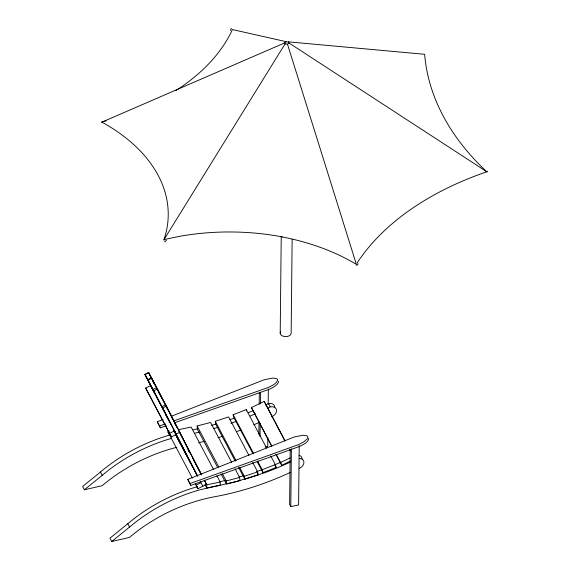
<?xml version="1.0" encoding="UTF-8"?>
<svg xmlns="http://www.w3.org/2000/svg" width="570" height="570" viewBox="0 0 570 570"><rect width="100%" height="100%" fill="white"/><g stroke="black" fill="none" stroke-linecap="round" stroke-linejoin="round"><path stroke-width="0.85" d="M258.88 434.44L259.008 421.992M259.193 404.208L259.314 392.652M260.055 436.663L260.191 423.325M260.397 403.767L260.519 392.203M267.822 437.739L267.729 446.588L265.128 447.129M268.178 404.109L268.335 389.068M280.205 333.293L281.224 236.301M292.139 239.478L291.163 332.909A5.486 3.506 0.6 0 1 284.608 336.535A5.486 3.506 0.6 0 1 280.761 331.519M290.194 449.245L289.617 504.379L290.793 506.602L298.594 504.963L299.214 445.676M290.793 506.602L291.398 448.804M216.878 475.758L220.205 482.042L220.148 485.213L206.718 487.984L206.768 484.814L204.274 480.104M166.518 240.134L165.45 241.473L163.996 240.882M487.35 171.969L487.343 171.278M101.909 122.13A188.563 120.448 0.6 0 1 164.003 239.592L285.121 43.804A1.781 1.14 0.6 0 0 284.658 42.914L101.873 122.158M486.103 171.15A356.635 227.808 0.6 0 1 424.643 54.3L288.591 41.867A3.327 2.123 0.6 0 1 286.126 41.674L285.969 41.888A3.235 2.066 0.6 0 1 284.359 42.743M357.618 264.758L358.017 263.639M170.024 434.974A138.289 100.541 -27.9 0 0 100.463 472.01L82.614 486.445L84.374 489.78L102.115 485.718A138.289 100.541 -27.9 0 1 121.396 471.468L128.264 467.243A138.289 100.541 -27.9 0 1 176.771 447.315M84.374 489.78L102.222 475.344A138.289 100.541 -27.9 0 1 171.791 438.301M197.37 486.695A138.289 100.541 -27.9 0 0 127.801 523.73L109.953 538.166L111.72 541.5L129.454 537.439A138.289 100.541 -27.9 0 1 148.734 523.182L155.603 518.964A138.289 100.541 -27.9 0 1 215.168 496.627A236.279 171.784 -27.9 0 0 290.109 472.516M111.72 541.5L129.561 527.065A138.289 100.541 -27.9 0 1 199.977 489.787L236.187 481.622L263.874 473.029A236.279 171.784 -27.9 0 0 290.216 462.142M152.368 389.132L144.915 374.34L148.571 372.445L155.596 386.182M151.463 377.718L148.727 372.716L145.072 374.611L147.808 379.62L151.463 377.718L167.829 409.787M145.685 388.106L150.558 385.577L176.294 434.397L171.42 436.919L145.685 388.106L171.42 436.919M153.024 389.467L156.679 387.572L151.763 378.288L148.107 380.183L164.908 412.737M161.987 406.617L165.642 404.721L157.405 388.954L153.75 390.849L170.879 424.023M169.71 435.402L167.901 431.846L169.29 431.12M169.611 433.364L174.484 430.842L197.776 476.392M179.842 432.174L176.194 434.069L162.692 407.97L166.347 406.075L201.602 474.839M200.968 482.655L196.094 485.184L197.911 488.739L206.44 484.315L204.423 480.368M271.776 446.445L251.448 407.578L264.209 401.387L284.964 440.66M276.365 454.703L280.518 462.562L290.08 457.917M275.93 454.297L281.744 465.298L290.508 461.037M187.751 479.384L294.483 436.898L303.204 435.216L306.874 435.786L307.722 436.556L307.836 437.603L307.216 438.872L303.931 441.771L298.573 444.628L189.96 483.559L187.751 479.384L190.815 485.412L299.428 446.481C302.827 444.75 306.995 443.139 308.698 439.456L308.584 438.408M166.226 425.733L160.362 427.806L158.161 423.631L157.299 421.779L163.056 419.513M171.285 416.278L264.259 379.72L272.98 378.038L276.649 378.608L277.497 379.378L277.611 380.432C275.916 384.109 271.74 385.719 268.349 387.45L173.736 420.916M253.044 453.791L233.949 417.66L233.123 414.753L246.254 409.595L266.596 448.084M257.619 461.094L262.186 469.73L275.317 464.578L276.144 467.486L263.012 472.644L257.198 461.65M231.605 28.529L230.715 29.177L230.672 30.559M357.269 265.043L356.165 265.107M157.299 421.779L159.5 425.954L165.364 423.88M174.598 422.776L269.204 389.31C272.603 387.572 276.771 385.961 278.474 382.285L278.36 381.237M229.924 419.67L234.776 417.974M230.879 423.282L236.536 421.308M256.457 471.668L262.115 469.694M235.317 461.223L215.802 424.301L215.275 421.287L228.591 416.934L248.94 455.416M239.778 467.628L244.345 476.264L257.654 471.91L258.182 474.931L244.865 479.284L238.638 467.5M215.773 424.158L211.598 425.341M218.111 427.322L213.358 428.668M243.689 475.708L238.937 477.061M217.719 467.592L197.37 429.103L197.142 425.997L210.558 422.455L231.734 462.512M226.212 480.98L239.621 477.432L239.885 480.61L226.433 484.087L226.212 480.98L222.471 473.912M193.144 429.83L197.355 428.897M194.904 433.164L199.55 432.131M220.483 481.55L225.129 480.524M163.946 239.585L180.355 236.18A185.221 118.311 0.6 0 1 282.642 236.97M178.545 429.659L191.135 427.065L213.558 469.481M206.768 484.814L220.205 482.042M232.225 29.519L286.133 41.66M282.635 236.992C308.463 242.1 333.728 250.786 356.371 264.366L287.501 44.246L286.368 43.947A2.793 1.788 0.6 0 0 285.05 44.047M288.584 41.867A3.349 2.138 0.6 0 0 289.268 43.156L486.723 171.727M265.542 404.985A236.279 171.784 -27.9 0 0 268.477 403.546L270.237 406.873A6.74 4.902 -27.9 0 1 276.521 410.058A6.74 4.902 -27.9 0 1 271.783 416.727M289.531 449.303L290.365 450.87M284.943 441.038L264.209 401.387M251.448 407.578L271.797 446.068M270.75 455.936L275.317 464.578M274.897 465.134L276.144 467.486M233.123 414.753L253.465 453.236M252.674 462.484L257.654 471.91M257.49 473.627L258.217 475.002M215.275 421.287L236.037 460.56M235.054 468.797L239.621 477.432M197.142 425.997L218.738 466.844M221.039 473.877L226.019 483.303M187.252 447.899L188.086 449.474M189.746 452.616L188.364 450.129L189.176 451.668M193.479 459.684L200.954 473.82M204.993 484.728L206.718 487.984M175.574 434.625L197.355 475.829M167.901 431.846L192.368 478.123M195.268 483.617L197.911 488.739M100.463 472.01L102.222 475.344M127.801 523.73L129.561 527.065M165.642 404.721L200.797 473.649M156.679 387.572L177.199 427.814M178.695 430.692L182.436 438.074M182.706 438.565L190.337 453.528M192.346 457.468L194.356 461.408M171.848 417.66L172.653 419.235M174.734 423.346L175.539 424.921M157.612 390.144L161.802 398.387M152.454 380.411L154.47 384.365M200.17 481.094L202.785 486.217M174.228 430.621L196.066 473.435M165.635 414.155L168.086 419.007M168.891 420.589L169.696 422.163M173.978 430.514L190.85 463.645M147.808 379.62L159.999 403.489M165.514 414.312L167.936 419.05M173.978 430.906L185.863 454.212M144.915 374.34L153.928 392.01M175.567 434.433L180.227 443.538M151.649 378.836L148.571 372.445M189.96 483.559L190.815 485.412M159.5 425.954L160.362 427.806M280.518 462.562L281.744 465.298M246.254 409.595L246.667 411.055M262.186 469.73L263.012 472.644M244.345 476.264L244.865 479.284M253.671 410.443A236.279 171.784 -27.9 0 1 248.413 412.68M268.477 403.546A6.74 4.902 -27.9 0 1 274.811 407.386M270.237 406.873A236.279 171.784 -27.9 0 1 267.302 408.32M255.431 413.777A236.279 171.784 -27.9 0 1 250.18 416.014M259.799 422.163A236.279 171.784 -27.9 0 1 253.828 424.8M240.996 429.987A236.279 171.784 -27.9 0 1 236.429 431.682M222.628 436.314A236.279 171.784 -27.9 0 1 218.004 437.71M204.089 441.444A236.279 171.784 -27.9 0 1 198.666 442.705M299.229 458.423A6.74 4.902 -27.9 0 1 303.91 462.441A6.74 4.902 -27.9 0 1 299.129 468.447M299.008 455.288A6.74 4.902 -27.9 0 1 302.15 459.107M281.01 462.163A236.279 171.784 -27.9 0 1 275.759 464.4M357.141 262.934A291.127 185.963 0.6 0 1 486.794 171.812M232.076 30.353A227.516 145.329 0.6 0 1 175.845 90.559M106.091 120.847A227.516 145.329 0.6 0 1 101.766 122.009M287.487 44.246A4.026 2.572 0.6 0 1 289.282 43.17"/></g></svg>
